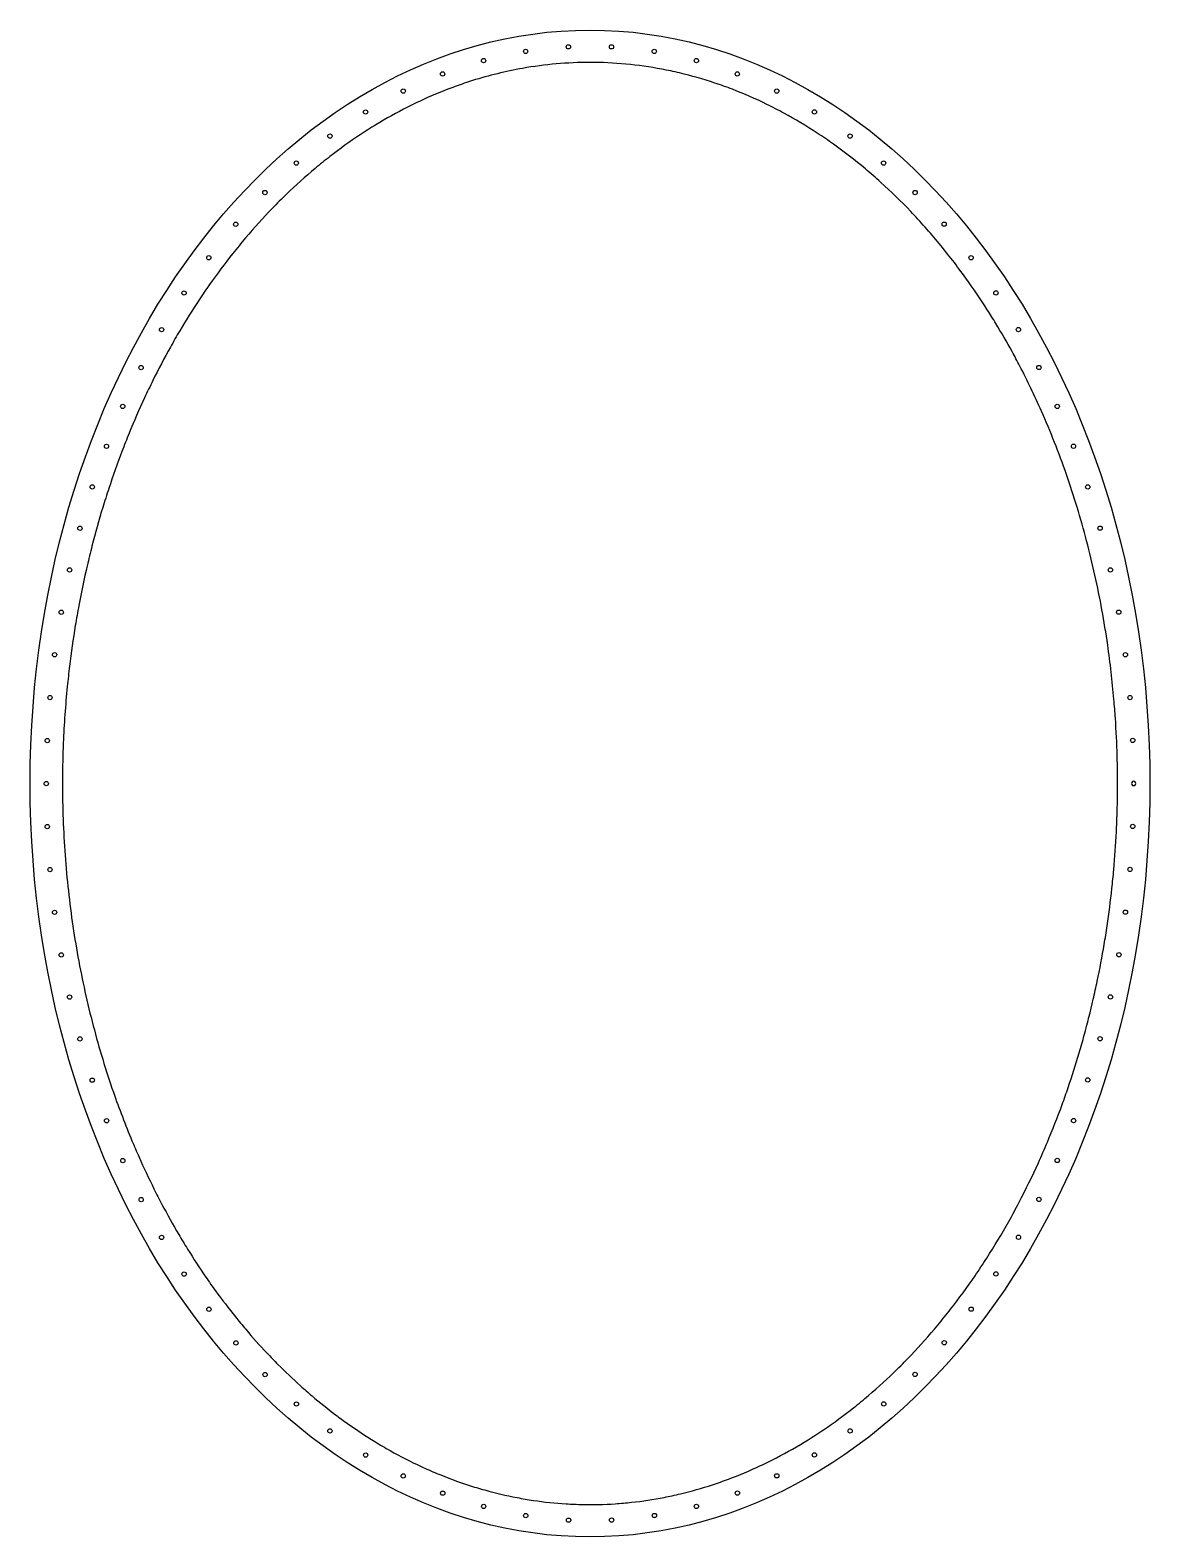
# Model space of a CAD drawing. Header units: millimetres. Extents: x -130 to 130, y -175 to 175.
import ezdxf

# ---------------------------------------------------------------- set-up
doc = ezdxf.new("R2010")
doc.units = ezdxf.units.MM

msp = doc.modelspace()

# ---------------------------------------------------------------- linework, layer by layer
msp.add_lwpolyline([(126.75, 0.01, 1.022762), (125.75, 0.01, 1.022762)], format="xyb", close=True)
for centre in [(-5, 171.12), (4.99, 171.12), (-24.71, 167.94), (-14.94, 170.05), (14.93, 170.05), (24.7, 167.94), (-34.22, 164.84), (34.21, 164.84), (-43.37, 160.83), (43.36, 160.83), (-52.11, 155.98), (52.1, 155.99), (-60.4, 150.38), (60.39, 150.39), (-68.19, 144.12), (68.18, 144.13), (-75.48, 137.28), (75.47, 137.28), (-82.25, 129.92), (82.24, 129.93), (-88.51, 122.12), (88.5, 122.13), (-94.25, 113.94), (94.24, 113.95), (-99.49, 105.42), (99.49, 105.43), (-104.23, 96.62), (104.23, 96.63), (-108.49, 87.58), (108.49, 87.59), (-112.27, 78.32), (112.27, 78.33), (-115.59, 68.89), (115.58, 68.9), (-118.44, 59.3), (118.44, 59.31), (-120.84, 49.6), (120.84, 49.61), (-122.79, 39.79), (122.79, 39.8), (-124.31, 29.9), (124.31, 29.92), (-125.39, 19.96), (125.39, 19.97), (-126.04, 9.98), (126.03, 10), (-126.25, -0.01), (-126.03, -10.01), (126.04, -9.97), (-125.39, -19.99), (125.39, -19.95), (-124.31, -29.93), (124.31, -29.89), (-122.79, -39.81), (122.8, -39.78), (-120.83, -49.62), (120.84, -49.58), (-118.43, -59.32), (118.44, -59.29), (-115.58, -68.91), (115.59, -68.87), (-112.26, -78.34), (112.28, -78.31), (-108.48, -87.6), (108.5, -87.57), (-104.22, -96.65), (104.24, -96.61), (-99.48, -105.45), (99.5, -105.41), (-94.24, -113.96), (94.26, -113.93), (-88.49, -122.14), (88.51, -122.11), (-82.23, -129.94), (82.26, -129.91), (-75.46, -137.29), (75.49, -137.27), (-68.17, -144.14), (68.2, -144.11), (-60.38, -150.4), (60.41, -150.38), (-52.09, -155.99), (52.12, -155.97), (-43.35, -160.84), (43.38, -160.82), (-34.19, -164.85), (34.23, -164.84), (-24.69, -167.94), (24.72, -167.93), (-14.92, -170.05), (-4.98, -171.12), (5.01, -171.11), (14.95, -170.04)]:
    msp.add_circle(centre, 0.5)
msp.add_ellipse((0, 0), major_axis=(0, 175), ratio=0.742857)
msp.add_open_spline([(0, 167.5), (2.78, 167.5), (8.35, 167.24), (15.29, 166.26), (22.18, 164.79), (27.65, 163.23), (34.42, 160.8), (39.77, 158.46), (46.35, 155.07), (51.51, 151.98), (57.83, 147.66), (62.76, 143.84), (68.73, 138.63), (73.36, 134.12), (78.94, 128.06), (83.21, 122.89), (88.01, 116.45), (91.34, 111.55), (94.9, 105.83), (97.42, 101.47), (101.02, 94.73), (104.37, 87.75), (108.92, 76.86), (112.43, 66.79), (116.11, 53.78), (118.49, 43.09), (120.49, 30.75), (121.46, 22.33), (122.12, 13.71), (122.4, 7.84), (122.53, 0.5), (122.47, -5.38), (122.18, -12.72), (121.78, -18.57), (121.06, -25.85), (120.32, -31.64), (119.19, -38.82), (118.11, -44.51), (116.57, -51.54), (115.17, -57.09), (113.22, -63.93), (111.51, -69.32), (109.06, -76.26), (106.77, -82.1), (103.45, -89.69), (100.46, -95.82), (96.46, -103.22), (93.04, -108.91), (88.53, -115.72), (84.74, -120.92), (79.77, -127.07), (75.64, -131.72), (70.27, -137.17), (65.84, -141.23), (60.14, -145.92), (55.45, -149.35), (49.47, -153.24), (44.58, -156.03), (38.41, -159.08), (33.45, -161.17), (27.24, -163.35), (22.25, -164.76), (15.97, -166.13), (10.92, -166.89), (4.59, -167.45), (-0.49, -167.56), (-6.83, -167.3), (-11.9, -166.77), (-18.2, -165.69), (-23.22, -164.51), (-29.43, -162.63), (-34.36, -160.81), (-40.45, -158.13), (-45.24, -155.67), (-50.93, -152.33), (-55.15, -149.54), (-60.01, -145.98), (-63.66, -143.06), (-68.13, -139.15), (-71.61, -135.83), (-75.86, -131.45), (-79.15, -127.76), (-83.14, -122.93), (-86.23, -118.89), (-89.94, -113.64), (-92.79, -109.28), (-96.19, -103.63), (-98.79, -98.97), (-101.87, -92.97), (-104.19, -88.04), (-107.4, -80.59), (-110.28, -73.06), (-114.03, -61.55), (-116.77, -51.05), (-119.48, -37.63), (-121.05, -26.68), (-122.26, -12.85), (-122.61, -1.71), (-122.32, 11.03), (-121.7, 19.77), (-120.7, 28.86), (-119.8, 35.14), (-118.43, 42.93), (-117.14, 49.08), (-115.29, 56.67), (-113.62, 62.65), (-111.29, 69.99), (-109.25, 75.74), (-106.48, 82.78), (-104.09, 88.27), (-100.89, 94.94), (-98.17, 100.13), (-94.57, 106.4), (-91.54, 111.24), (-87.45, 117.24), (-83.87, 122.03), (-79.01, 127.97), (-74.84, 132.57), (-69.45, 137.95), (-64.99, 141.96), (-59.26, 146.58), (-54.56, 149.97), (-48.55, 153.79), (-43.65, 156.52), (-37.43, 159.52), (-32.38, 161.58), (-24.73, 164.16), (-14.39, 166.69), (-5.23, 167.5), (0, 167.5)], degree=3, knots=[0, 0, 0, 0, 0.069666, 0.139331, 0.174164, 0.24383, 0.278663, 0.348328, 0.383161, 0.452827, 0.48766, 0.557325, 0.592158, 0.661824, 0.696657, 0.766322, 0.801155, 0.860702, 0.885416, 0.934844, 0.959558, 1.033701, 1.083129, 1.181985, 1.231413, 1.33027, 1.379698, 1.45514, 1.481154, 1.533181, 1.559195, 1.611223, 1.637237, 1.689265, 1.715278, 1.767306, 1.79332, 1.845348, 1.871362, 1.923389, 1.949403, 2.001431, 2.027445, 2.086183, 2.118908, 2.184358, 2.217083, 2.282533, 2.315258, 2.380708, 2.413433, 2.478883, 2.511607, 2.577057, 2.609782, 2.675232, 2.707957, 2.773407, 2.806132, 2.870597, 2.902338, 2.965819, 2.997559, 3.06104, 3.092781, 3.156262, 3.188003, 3.251484, 3.283224, 3.346705, 3.378446, 3.441927, 3.473667, 3.537148, 3.568889, 3.626668, 3.652707, 3.704784, 3.730823, 3.7829, 3.808938, 3.861016, 3.887054, 3.939132, 3.96517, 4.017248, 4.043286, 4.095363, 4.121402, 4.173479, 4.199518, 4.274875, 4.324194, 4.422831, 4.472149, 4.570786, 4.620104, 4.718741, 4.76806, 4.845729, 4.874079, 4.93078, 4.95913, 5.015831, 5.044181, 5.100882, 5.129232, 5.185933, 5.214283, 5.270984, 5.299335, 5.356035, 5.384386, 5.441086, 5.469437, 5.530512, 5.563237, 5.628687, 5.661412, 5.726862, 5.759587, 5.825036, 5.857761, 5.923211, 5.955936, 6.021386, 6.054111, 6.152286, 6.283185, 6.283185, 6.283185, 6.283185])

doc.saveas('drawing.dxf')
